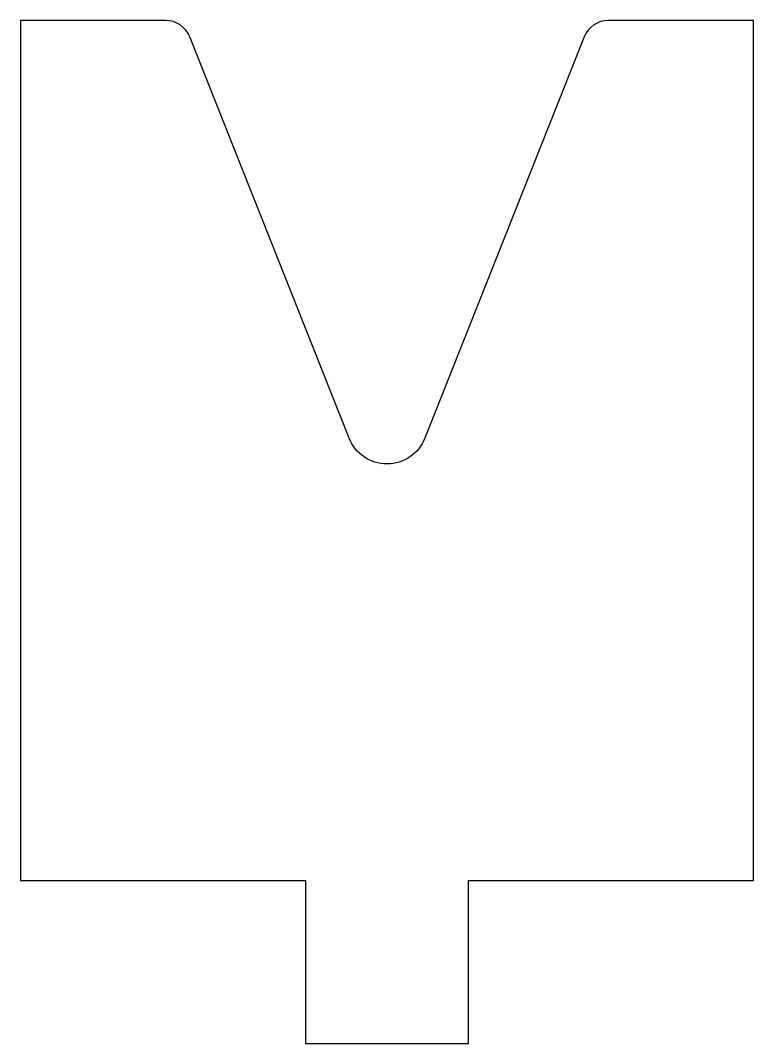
# Model space of a CAD drawing. Header units: millimetres. Extents: x -28.6 to 28.6, y -17.4 to 62.4.
import ezdxf

# ---------------------------------------------------------------- set-up
doc = ezdxf.new("R2010")
doc.units = ezdxf.units.MM
doc.layers.get('0').update_dxf_attribs({"linetype": 'CONTINUOUS'})

msp = doc.modelspace()

# ---------------------------------------------------------------- linework, layer by layer
msp.add_lwpolyline([(17.255, 62.403, 0.307415), (15.366, 61.12), (2.951, 29.839, -0.678998), (-2.951, 29.839), (-15.366, 61.12, 0.307415), (-17.255, 62.403), (-28.575, 62.403), (-28.575, -4.653), (-6.35, -4.653), (-6.35, -17.353), (6.35, -17.353), (6.35, -4.653), (28.575, -4.653), (28.575, 62.403)], format="xyb", close=True)

doc.saveas('drawing.dxf')
